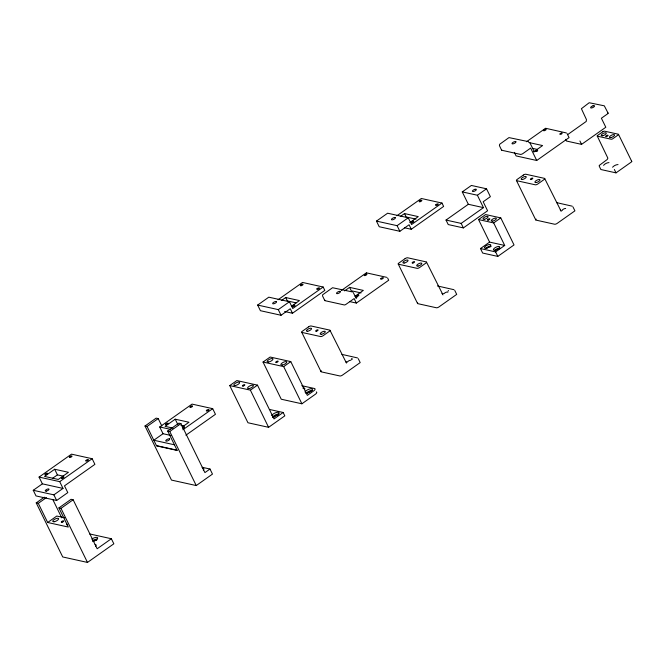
<?xml version="1.0" encoding="UTF-8"?>
<svg xmlns="http://www.w3.org/2000/svg" width="665" height="665" viewBox="0 0 665 665"><rect width="100%" height="100%" fill="white"/><g stroke="black" fill="none" stroke-linecap="round" stroke-linejoin="round"><path stroke-width="1" d="M599.173 165.502L607.195 159.509L607.876 158.17L597.237 136.017M351.569 359.358L351.901 358.518L352.234 359.241M448.085 291.145L448.468 290.472M419.715 200.88A1.48 0.532 -26.1 0 1 421.851 200.406A1.48 0.532 -26.1 0 1 419.964 201.778A1.48 0.532 -26.1 0 1 419.715 200.88L419.756 200.855M364.786 274.678A1.48 0.532 -26.1 0 1 366.922 274.196A1.48 0.532 -26.1 0 1 365.035 275.576A1.48 0.532 -26.1 0 1 364.786 274.678L364.827 274.645M292.484 313.248L290.272 308.743L281.046 315.26L260.414 310.696L257.654 305.06L268.801 297.18L289.441 301.744L292.75 308.502L323.165 287.014L324.819 290.389L292.484 313.248L284.62 311.511M411.286 229.284L409.083 224.778L399.856 231.295L379.216 226.732L376.457 221.104L387.612 213.216L408.244 217.779L411.56 224.546L441.976 203.049L443.63 206.424L411.286 229.284L404.411 227.763M278.028 299.765L302.525 282.45L323.165 287.014M396.839 215.801L421.336 198.486L441.976 203.049M281.47 300.522L285.692 297.538L299.45 300.58L291.844 305.95M400.272 216.557L404.503 213.573L418.26 216.615L409.806 222.584M39.06 477.079L71.504 454.153L92.144 458.717L94.904 464.353L64.488 485.849L67.797 492.607L56.65 500.487L36.01 495.924L33.25 490.288L42.377 483.846L63.009 488.409L59.7 481.643L39.06 477.079L42.377 483.846M257.654 305.06L278.286 309.624L289.441 301.744M376.457 221.104L397.096 225.668L408.244 217.779M54.671 469.249L44.53 476.414L58.287 479.457L68.428 472.291L54.671 469.249L57.431 474.877L63.325 476.182M526.505 141.753L545.533 128.303M52.36 478.459L57.431 474.877M462.258 191.902L471.385 185.452L486.514 188.794L490.379 196.682L483.181 201.769L487.595 210.78L463.372 227.904L448.235 224.562L446.024 220.057L468.335 204.288L483.463 207.638L477.395 195.244L462.258 191.902L468.335 204.288M59.7 481.643L92.144 458.717M89.559 533.92L111.354 538.733L113.84 543.804L87.481 562.432L62.718 556.954L36.226 502.881L44.331 497.154M202.069 467.279L209.99 469.025L212.476 474.095L196.25 485.558L171.487 480.088L145.003 426.007L156.15 418.127L158.212 418.584L161.836 425.982M36.226 502.881L38.287 503.339L46.4 497.611M145.003 426.007L147.065 426.464L158.212 418.584M341.286 290.555L366.324 272.866M477.395 195.244L486.514 188.794M33.25 490.288L53.89 494.851L63.009 488.409M344.595 290.888L349.574 287.371L363.331 290.414L355.035 296.274M567.652 134.621L586.222 121.446L586.464 119.609L581.401 108.703L589.182 102.734L604.302 105.818L608.109 113.166M170.888 435.459L163.025 433.721L159.716 426.963L192.052 404.104L212.692 408.667L215.452 414.303L185.884 435.201M514.353 152.376L516.09 155.918L536.721 160.481L569.065 137.622L567.129 133.682M182.218 427.013L188.976 422.242L175.219 419.199L165.078 426.365L172.942 428.102M229.741 385.584L236.84 380.571L257.471 385.135L274.03 418.925L283.157 412.483L284.811 415.858L268.594 427.321L247.954 422.757L229.741 385.584L250.381 390.147L257.471 385.135M316.316 391.934A3.832 1.372 -26.1 0 1 315.468 394.187L301.893 403.788L281.253 399.224L263.041 362.051L270.14 357.038L290.78 361.602L307.33 395.392L313.415 391.095A3.832 1.372 -26.1 0 0 314.395 388.493L301.769 385.7M163.025 433.721L153.798 440.238L174.438 444.802M446.024 220.057L461.161 223.398L483.463 207.638M38.287 503.339L47.672 522.49L68.304 527.054L58.927 507.902L71.088 499.307L73.15 499.764L97.157 548.766L111.354 538.733M147.065 426.464L156.558 445.874L177.198 450.438L167.696 431.028L178.852 423.148L180.913 423.605L204.92 472.607L209.99 469.025M58.927 507.902L60.989 508.359L73.15 499.764M167.696 431.028L169.766 431.485L180.913 423.605M349.482 301.553L356.357 303.074L388.701 280.223L387.595 277.97M565.616 139.334L566.439 141.022L581.576 144.372L605.807 127.248L601.393 118.229L607.577 113.865A1.347 0.482 -26.1 0 0 607.901 112.992M47.672 522.49L56.791 516.04L64.655 517.786M478.551 219.575L485.641 214.562L500.778 217.904L514.02 244.944L497.802 256.407L482.665 253.057L480.463 248.552L489.581 242.102L504.718 245.451L493.679 222.916L478.551 219.575L489.581 242.102M182.842 429.765L212.692 408.667M263.041 362.051L283.681 366.615L290.78 361.602M493.679 222.916L500.778 217.904M480.463 248.552L495.591 251.902L504.718 245.451M599.223 166.142L600.877 169.517L616.006 172.867L631.218 162.119A1.347 0.482 -26.1 0 0 631.542 161.254M443.264 293.622L442.042 293.415L442.533 294.221M346.756 361.827L345.742 361.86M560.77 210.123L560.246 209.874L560.745 210.68M545.765 128.303L566.372 132.95M528.584 141.678L508.974 137.597L499.656 144.297L499.423 145.61L501.51 150.016M528.833 142.518L542.59 145.56L533.97 151.653A2.012 1.712 -77.5 0 1 533.546 151.869M532.574 148.37L537.486 149.459M556.622 202.634L572.224 206.175M415.982 219.126L406.157 216.956L404.503 213.573M437.412 285.95L454.012 289.707M366.473 272.866L386.706 277.338M361.053 292.924L351.228 290.746L349.574 287.371M352.5 291.96L332.55 287.729L322.616 294.819L322.567 296L324.769 300.505M296.191 302.874L287.347 300.921L285.692 297.538M341.901 354.379L357.496 357.92M269.4 409.441L283.157 412.483M180.93 425.484L183.873 426.132M159.716 426.963L170.523 429.349M156.45 445.617L177.081 450.18M561.185 211.337L544.735 178.611M442.973 294.878L426.531 262.151M346.457 363.09L330.015 330.355M353.331 292.617L356.224 298.51M618.508 134.388L631.75 161.42M614.352 169.484L616.006 172.867M579.922 140.988L581.576 144.372M572.981 206.906L574.909 210.847L557.17 223.382A2.012 0.723 -26.1 0 1 554.618 224.23L536.04 220.123A2.012 0.723 -26.1 0 1 536.173 219.109M529.93 142.817L534.344 151.828M536.721 160.481L530.653 148.087L522.948 153.532A2.012 0.723 -26.1 0 1 520.396 154.38L501.826 150.273A2.012 0.723 -26.1 0 1 501.693 149.542M516.414 180.439L535.732 219.866M495.591 251.902L497.802 256.407M461.161 223.398L463.372 227.904M454.769 290.439L456.705 294.387L438.958 306.922A2.012 0.723 -26.1 0 1 436.406 307.77L417.836 303.664A2.012 0.723 -26.1 0 1 417.703 302.924M397.096 225.668L399.856 231.295M398.21 263.972L417.52 303.406M356.357 303.074L354.154 298.568L345.941 304.371A1.347 0.482 -26.1 0 1 344.237 304.936L324.977 300.68A1.347 0.482 -26.1 0 1 324.894 300.189M358.252 358.651L360.189 362.591L342.442 375.127A2.012 0.723 -26.1 0 1 339.89 375.974L321.32 371.868A2.012 0.723 -26.1 0 1 321.453 370.854M301.694 332.184L321.004 371.61M278.286 309.624L281.046 315.26M283.681 366.615L301.893 403.788M250.381 390.147L268.594 427.321M175.219 419.199L177.979 424.827M169.766 431.485L196.25 485.558M60.989 508.359L87.481 562.432M53.89 494.851L56.65 500.487M52.718 499.365L61.779 517.86M67.315 524.826A3.225 1.155 -26.1 0 1 66.766 523.629M92.959 541.634A2.153 0.773 -26.1 0 1 95.087 540.288A2.153 0.773 -26.1 0 1 96.683 540.396M91.77 539.107A4.165 1.496 -26.1 0 1 97.622 537.711A4.165 1.496 -26.1 0 1 93.183 541.485M92.601 540.795A4.165 1.496 -26.1 0 1 97.215 538.999M95.112 544.494A4.165 1.496 -26.1 0 1 95.544 546.298M444.087 293.639A2.153 0.773 -26.1 0 1 447.445 292.026L447.711 292.11A2.153 0.773 -26.1 0 1 447.853 292.259M271.686 415.534A4.165 1.496 -26.1 0 1 277.047 412.333A4.165 1.496 -26.1 0 1 278.344 414.245A4.165 1.496 -26.1 0 1 272.534 416.78M272.517 417.221A4.165 1.496 -26.1 0 1 278.926 413.938M274.346 417.288A2.153 0.773 -26.1 0 1 275.127 415.899A2.153 0.773 -26.1 0 1 277.679 415.043L277.937 415.118A2.153 0.773 -26.1 0 1 278.078 415.276M562.183 210.581A2.153 0.773 -26.1 0 1 563.338 209.201A2.153 0.773 -26.1 0 1 565.657 208.486M612.606 167.256A3.491 1.255 -26.1 0 1 618.043 164.604M603.604 165.377A3.491 1.255 -26.1 0 1 608.982 162.617M202.867 468.335A4.165 1.496 -26.1 0 1 203.307 470.138M494.785 250.314A3.491 1.255 -26.1 0 1 499.839 248.145M485.741 248.444A3.491 1.255 -26.1 0 1 491.26 246.25M495.674 250.331A2.153 0.773 -26.1 0 1 499.066 248.91M486.614 248.511A2.153 0.773 -26.1 0 1 488.401 247.23A2.153 0.773 -26.1 0 1 490.238 246.981M307.496 393.381A2.153 0.773 -26.1 0 1 308.901 392.084A2.153 0.773 -26.1 0 1 310.979 391.502M302.799 388.069A4.165 1.496 -26.1 0 1 304.454 389.59M304.986 392.001A4.165 1.496 -26.1 0 1 310.347 388.801A4.165 1.496 -26.1 0 1 311.644 390.712A4.165 1.496 -26.1 0 1 305.834 393.248M306.224 393.131A4.165 1.496 -26.1 0 1 312.226 390.397M182.434 427.395A1.48 0.532 -26.1 0 1 184.538 426.963A1.48 0.532 -26.1 0 1 182.601 428.335M347.454 362.109A2.153 0.773 -26.1 0 1 348.859 360.812A2.153 0.773 -26.1 0 1 350.937 360.231M356.955 297.463A1.347 1.147 -77.5 0 1 355.393 297.056M535.483 151.329C538.309 152.509 538.517 148.096 535.483 151.329M559.938 134.039C562.773 135.219 562.972 130.822 559.938 134.039M86.126 460.33L85.893 460.571A1.48 0.532 -26.1 0 0 86.849 461.003L87.547 460.687A1.48 0.532 -26.1 0 0 88.304 459.565A1.48 0.532 -26.1 0 0 86.342 460.155L86.126 460.33M317.147 288.627L316.914 288.868A1.48 0.532 -26.1 0 0 317.87 289.292L318.568 288.984A1.48 0.532 -26.1 0 0 319.333 287.862A1.48 0.532 -26.1 0 0 317.371 288.452L317.147 288.627M206.682 410.28L206.441 410.521A1.48 0.532 -26.1 0 0 207.397 410.953L208.095 410.646A1.48 0.532 -26.1 0 0 208.86 409.515A1.48 0.532 -26.1 0 0 206.898 410.106L206.682 410.28M435.957 204.662L435.725 204.903A1.48 0.532 -26.1 0 0 436.681 205.327L437.379 205.019A1.48 0.532 -26.1 0 0 438.135 203.897A1.48 0.532 -26.1 0 0 436.174 204.488L435.957 204.662M381.028 278.452L380.796 278.693A1.48 0.532 -26.1 0 0 381.752 279.125L382.45 278.81A1.48 0.532 -26.1 0 0 383.215 277.687A1.48 0.532 -26.1 0 0 381.253 278.278L381.028 278.452M300.946 284.82L300.904 284.844A1.48 0.532 -26.1 0 0 301.162 285.742A1.48 0.532 -26.1 0 0 303.041 284.371A1.48 0.532 -26.1 0 0 300.904 284.844M69.925 456.523L69.883 456.556A1.48 0.532 -26.1 0 0 70.133 457.454A1.48 0.532 -26.1 0 0 72.02 456.074A1.48 0.532 -26.1 0 0 69.883 456.556M544.086 129.8L544.045 129.825A1.48 0.532 -26.1 0 0 544.294 130.722A1.48 0.532 -26.1 0 0 546.181 129.351A1.48 0.532 -26.1 0 0 544.045 129.825M190.473 406.473L190.439 406.506A1.48 0.532 -26.1 0 0 190.689 407.404A1.48 0.532 -26.1 0 0 192.567 406.024A1.48 0.532 -26.1 0 0 190.439 406.506M308.577 326.839L302.492 331.137A2.012 0.723 -26.1 0 0 302.001 332.442L320.58 336.548A2.012 0.723 -26.1 0 0 323.132 335.7L329.208 331.403A2.012 0.723 -26.1 0 0 329.699 330.098L311.129 325.991A2.012 0.723 -26.1 0 0 308.577 326.839M405.093 258.635L399.008 262.933A2.012 0.723 -26.1 0 0 398.518 264.229L417.088 268.336A2.012 0.723 -26.1 0 0 419.64 267.496L425.725 263.199A2.012 0.723 -26.1 0 0 426.215 261.894L407.645 257.787A2.012 0.723 -26.1 0 0 405.093 258.635M523.297 175.095L517.212 179.392A2.012 0.723 -26.1 0 0 516.73 180.697L535.3 184.804A2.012 0.723 -26.1 0 0 537.852 183.956L543.937 179.658A2.012 0.723 -26.1 0 0 544.419 178.353L525.849 174.247A2.012 0.723 -26.1 0 0 523.297 175.095M602.839 131.737L597.769 135.319A1.347 0.482 -26.1 0 0 597.444 136.184L611.202 139.226A1.347 0.482 -26.1 0 0 612.906 138.661L617.968 135.086A1.347 0.482 -26.1 0 0 618.3 134.214L604.543 131.171A1.347 0.482 -26.1 0 0 602.839 131.737M593.039 105.802L592.523 105.993A2.153 0.773 -26.1 0 0 590.686 107.414A2.153 0.773 -26.1 0 0 591.675 107.938L592.158 107.813A2.153 0.773 -26.1 0 0 594.51 106.209A2.153 0.773 -26.1 0 0 593.039 105.802M474.827 189.342L474.32 189.533A2.153 0.773 -26.1 0 0 472.483 190.946A2.153 0.773 -26.1 0 0 473.472 191.478L473.954 191.354A2.153 0.773 -26.1 0 0 476.298 189.749A2.153 0.773 -26.1 0 0 474.827 189.342M515.791 141.645L515.541 141.562A2.153 0.773 -26.1 0 0 513.014 142.385A2.153 0.773 -26.1 0 0 512.158 143.79L512.407 143.873A2.153 0.773 -26.1 0 0 514.943 143.05A2.153 0.773 -26.1 0 0 515.791 141.645M395.234 217.621L394.985 217.53A2.153 0.773 -26.1 0 0 392.45 218.353A2.153 0.773 -26.1 0 0 391.602 219.758L391.851 219.849A2.153 0.773 -26.1 0 0 394.378 219.026A2.153 0.773 -26.1 0 0 395.234 217.621M340.305 291.411L340.056 291.328A2.153 0.773 -26.1 0 0 337.529 292.143A2.153 0.773 -26.1 0 0 336.673 293.556L336.922 293.639A2.153 0.773 -26.1 0 0 339.458 292.816A2.153 0.773 -26.1 0 0 340.305 291.411M276.424 301.586L276.175 301.494A2.153 0.773 -26.1 0 0 273.647 302.317A2.153 0.773 -26.1 0 0 272.791 303.722L273.041 303.805A2.153 0.773 -26.1 0 0 275.576 302.991A2.153 0.773 -26.1 0 0 276.424 301.586M169.533 438.908L169.284 438.825A2.153 0.773 -26.1 0 0 166.757 439.64A2.153 0.773 -26.1 0 0 165.901 441.045L166.15 441.136A2.153 0.773 -26.1 0 0 168.686 440.313A2.153 0.773 -26.1 0 0 169.533 438.908M62.053 478.376A1.48 0.532 -26.1 0 0 63.981 477.013A1.48 0.532 -26.1 0 0 61.887 477.445A1.48 0.532 -26.1 0 0 62.053 478.376M45.627 474.752A1.48 0.532 -26.1 0 0 47.564 473.38A1.48 0.532 -26.1 0 0 45.461 473.812A1.48 0.532 -26.1 0 0 45.627 474.752M46.301 491.119A2.086 0.748 -26.1 0 0 49.011 489.191A2.086 0.748 -26.1 0 0 46.043 489.814A2.086 0.748 -26.1 0 0 46.301 491.119M54.206 521.734A3.225 1.155 -26.1 0 0 58.611 518.808A3.225 1.155 -26.1 0 0 54.198 519.548A3.225 1.155 -26.1 0 0 54.206 521.734M62.02 522.249A1.347 0.482 -26.1 0 0 63.774 521.003A1.347 0.482 -26.1 0 0 61.862 521.393A1.347 0.482 -26.1 0 0 62.02 522.249M249.126 388.568A3.225 1.155 -26.1 0 0 253.423 385.609A3.225 1.155 -26.1 0 0 248.91 386.465A3.225 1.155 -26.1 0 0 249.126 388.568M235.269 385.542A3.225 1.155 -26.1 0 0 239.674 382.616A3.225 1.155 -26.1 0 0 235.252 383.356A3.225 1.155 -26.1 0 0 235.269 385.542M412.849 263.041A1.347 0.482 -26.1 0 0 414.603 261.802A1.347 0.482 -26.1 0 0 412.691 262.193A1.347 0.482 -26.1 0 0 412.849 263.041M536.264 182.518A2.818 1.014 -26.1 0 0 540.022 179.932A2.818 1.014 -26.1 0 0 536.073 180.681A2.818 1.014 -26.1 0 0 536.264 182.518M522.416 179.492A2.818 1.014 -26.1 0 0 526.264 176.932A2.818 1.014 -26.1 0 0 522.407 177.58A2.818 1.014 -26.1 0 0 522.416 179.492M531.052 179.5A1.347 0.482 -26.1 0 0 532.806 178.262A1.347 0.482 -26.1 0 0 530.903 178.652A1.347 0.482 -26.1 0 0 531.052 179.5M602.806 135.71A2.818 1.014 -26.1 0 0 606.289 133.067A2.818 1.014 -26.1 0 0 602.133 134.089A2.818 1.014 -26.1 0 0 602.806 135.71M606.322 136.616A1.347 0.482 -26.1 0 0 608.076 135.369A1.347 0.482 -26.1 0 0 606.164 135.768A1.347 0.482 -26.1 0 0 606.322 136.616M610.902 137.572A2.818 1.014 -26.1 0 0 614.56 134.962A2.818 1.014 -26.1 0 0 610.528 135.81A2.818 1.014 -26.1 0 0 610.902 137.572M418.061 266.058A2.818 1.014 -26.1 0 0 421.818 263.473A2.818 1.014 -26.1 0 0 417.861 264.221A2.818 1.014 -26.1 0 0 418.061 266.058M404.212 263.032A2.818 1.014 -26.1 0 0 408.061 260.472A2.818 1.014 -26.1 0 0 404.195 261.121A2.818 1.014 -26.1 0 0 404.212 263.032M495.442 250.098A3.491 1.255 -26.1 0 0 499.698 246.815A3.491 1.255 -26.1 0 0 494.527 248.128A3.491 1.255 -26.1 0 0 495.442 250.098M492.69 221.113A2.818 1.014 -26.1 0 0 496.356 218.494A2.818 1.014 -26.1 0 0 492.324 219.35A2.818 1.014 -26.1 0 0 492.69 221.113M488.118 220.148A1.347 0.482 -26.1 0 0 489.872 218.91A1.347 0.482 -26.1 0 0 487.96 219.3A1.347 0.482 -26.1 0 0 488.118 220.148M484.602 219.242A2.818 1.014 -26.1 0 0 488.077 216.607A2.818 1.014 -26.1 0 0 483.929 217.63A2.818 1.014 -26.1 0 0 484.602 219.242M485.924 248.236A3.491 1.255 -26.1 0 0 490.795 245.102A3.491 1.255 -26.1 0 0 486.123 245.776A3.491 1.255 -26.1 0 0 485.924 248.236M243.074 386.057A1.347 0.482 -26.1 0 0 244.828 384.819A1.347 0.482 -26.1 0 0 242.925 385.21A1.347 0.482 -26.1 0 0 243.074 386.057M411.884 222.709A1.48 0.532 -26.1 0 0 413.813 221.345A1.48 0.532 -26.1 0 0 411.718 221.778A1.48 0.532 -26.1 0 0 411.884 222.709M293.074 306.673A1.48 0.532 -26.1 0 0 295.011 305.31A1.48 0.532 -26.1 0 0 292.908 305.742A1.48 0.532 -26.1 0 0 293.074 306.673M276.374 362.525A1.347 0.482 -26.1 0 0 278.136 361.278A1.347 0.482 -26.1 0 0 276.224 361.669A1.347 0.482 -26.1 0 0 276.374 362.525M282.434 365.035A3.225 1.155 -26.1 0 0 286.723 362.076A3.225 1.155 -26.1 0 0 282.209 362.932A3.225 1.155 -26.1 0 0 282.434 365.035M268.569 362.009A3.225 1.155 -26.1 0 0 272.974 359.083A3.225 1.155 -26.1 0 0 268.552 359.823A3.225 1.155 -26.1 0 0 268.569 362.009M166.184 424.702A1.48 0.532 -26.1 0 0 168.112 423.331A1.48 0.532 -26.1 0 0 166.009 423.763A1.48 0.532 -26.1 0 0 166.184 424.702M321.544 334.271A2.818 1.014 -26.1 0 0 325.301 331.677A2.818 1.014 -26.1 0 0 321.353 332.425A2.818 1.014 -26.1 0 0 321.544 334.271M316.332 331.253A1.347 0.482 -26.1 0 0 318.086 330.006A1.347 0.482 -26.1 0 0 316.174 330.405A1.347 0.482 -26.1 0 0 316.332 331.253M307.696 331.245A2.818 1.014 -26.1 0 0 311.544 328.685A2.818 1.014 -26.1 0 0 307.679 329.325A2.818 1.014 -26.1 0 0 307.696 331.245M356.955 296.499A1.48 0.532 -26.1 0 0 358.884 295.135A1.48 0.532 -26.1 0 0 356.789 295.568A1.48 0.532 -26.1 0 0 356.955 296.499"/></g></svg>
